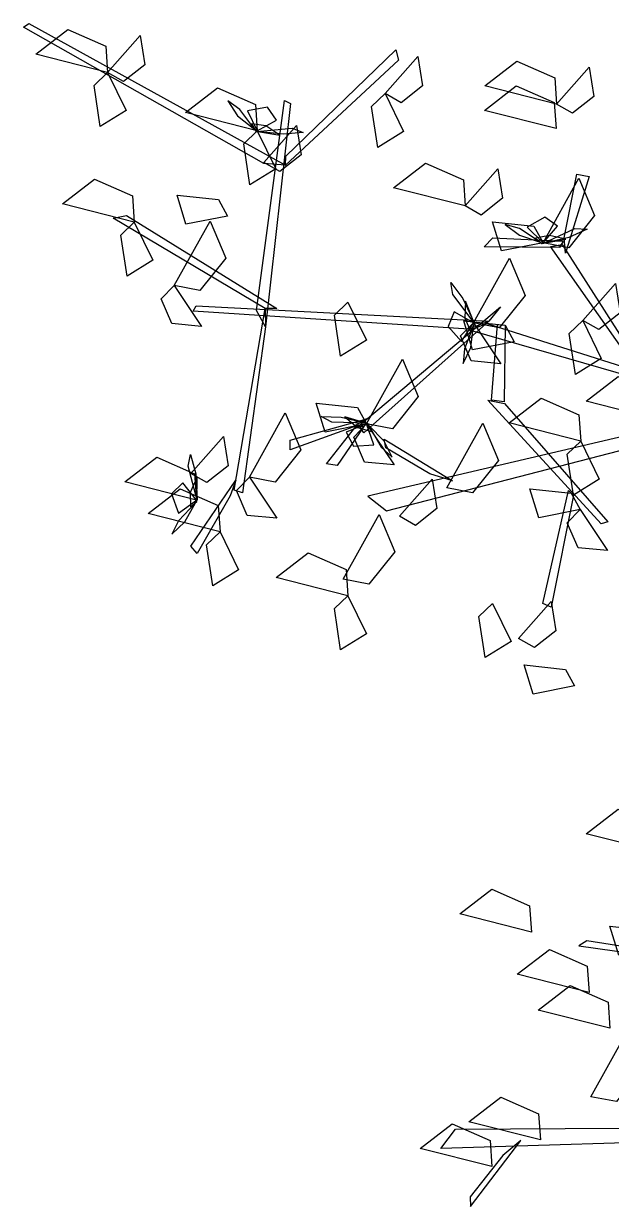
# Model space of a CAD drawing. Extents: x -2.71 to 2.24, y -2.14 to 2.36.
# Drawn here: x -2.714 to -1.021, y -1.588 to 1.821 of the extents above; entities that cross this region are included whole.
import ezdxf

# ---------------------------------------------------------------- set-up
doc = ezdxf.new("R2010")
doc.units = 0
doc.header["$MEASUREMENT"] = 0
doc.layers.get('0').update_dxf_attribs({"linetype": 'CONTINUOUS'})

msp = doc.modelspace()

# ---------------------------------------------------------------- linework, layer by layer
at = {"color": 34, "linetype": 'CONTINUOUS'}
for points in [[(-2.0215, 1.4171, 4.0806), (-2.7138, 1.8104, 4.4937), (-2.6988, 1.8205, 4.5072), (-1.9598, 1.413, 4.0811)], [(-1.9585, 1.4388, 4.1168), (-1.6421, 1.7452, 4.7373), (-1.6343, 1.715, 4.7016), (-1.9598, 1.413, 4.0811)], [(-2.0432, 0.9938, 3.4606), (-1.9629, 1.5994, 4.3307), (-1.9448, 1.5906, 4.3307), (-2.0173, 0.9469, 3.4142)], [(-1.157, 1.2033, 3.1294), (-1.1204, 1.3865, 3.2024), (-1.0849, 1.3804, 3.1651), (-1.1534, 1.1594, 3.1001)], [(-2.0182, 1, 3.3408), (-2.456, 1.2603, 3.8286), (-2.418, 1.2677, 3.8199), (-1.9847, 0.9996, 3.3254)], [(-1.1705, 1.1758, 3.1124), (-1.3872, 1.1771, 3.6935), (-1.3621, 1.2032, 3.6894), (-1.16, 1.194, 3.1282)], [(-0.951, 0.83, 2.4749), (-1.1962, 1.1786, 3.1435), (-1.1629, 1.1843, 3.1238), (-0.9142, 0.795, 2.3978)], [(-1.4311, 0.9398, 3.0113), (-2.2256, 0.9921, 3.4244), (-2.2166, 1.0077, 3.4379), (-1.3738, 0.9629, 3.0118)], [(-2.0173, 0.9469, 3.4142), (-2.0833, 0.4686, 3.9899), (-2.1076, 0.4764, 3.9513), (-2.0182, 1, 3.3408)], [(-1.3738, 0.9629, 3.0118), (-1.7336, 0.641, 3.5875), (-1.7471, 0.6626, 3.5488), (-1.3402, 1.004, 2.9384)], [(-0.9568, 0.801, 2.446), (-1.4297, 0.9369, 3.0165), (-1.3792, 0.9569, 3.0018), (-0.9287, 0.8134, 2.4394)], [(-1.3271, 0.9514, 3.0018), (-1.33, 0.7304, 3.8738), (-1.3664, 0.7354, 3.8122), (-1.3487, 0.9535, 2.9686)], [(-1.3288, 0.7263, 3.8708), (-1.0312, 0.3851, 4.9366), (-1.0506, 0.3795, 4.9366), (-1.3769, 0.7352, 3.8141)], [(-1.766, 0.6573, 3.5422), (-1.9461, 0.592, 3.506), (-1.9461, 0.6201, 3.4558), (-1.7249, 0.6817, 3.5334)], [(-1.7336, 0.66, 3.5468), (-1.811, 0.5469, 4.1801), (-1.8412, 0.5521, 4.1509), (-1.7571, 0.66, 3.5468)], [(-0.8773, 0.6566, 2.3438), (-1.7222, 0.4589, 2.8106), (-1.6683, 0.4168, 2.7637), (-0.8506, 0.6282, 2.3182)], [(-1.5434, 0.5235, 2.7376), (-1.6702, 0.5982, 2.9224), (-1.675, 0.6232, 2.9419), (-1.479, 0.5026, 2.6534)], [(-2.1186, 0.4601, 3.9446), (-2.2137, 0.2938, 3.9084), (-2.2318, 0.3152, 3.8582), (-2.1031, 0.5053, 3.9358)], [(-1.1302, 0.4616, 4.6745), (-1.1947, 0.1386, 5.4345), (-1.2187, 0.1492, 5.3908), (-1.1445, 0.4749, 4.6308)], [(-0.9572, -0.8441, 4.1252), (-1.0915, -0.8227, 4.3282), (-1.1146, -0.8366, 4.3422), (-0.9028, -0.8663, 4.0269)], [(-0.6986, -1.3957, 3.4967), (-1.5117, -1.4213, 4.1474), (-1.4701, -1.3648, 4.1068), (-0.6795, -1.3602, 3.4767)], [(-1.3335, -1.4412, 4.0275), (-1.428, -1.5602, 4.2032), (-1.4269, -1.5877, 4.2148), (-1.2818, -1.3983, 3.9421)]]:
    msp.add_3dface(points, dxfattribs=at)
at = {"color": 72, "linetype": 'CONTINUOUS'}
for points in [[(-2.4719, 1.6798, 4.2046), (-2.6784, 1.7323, 4.163), (-2.5863, 1.8032, 4.1449), (-2.4773, 1.7552, 4.1748)], [(-2.4719, 1.6798, 3.9981), (-2.3779, 1.7863, 3.8957), (-2.3643, 1.7018, 3.9031), (-2.4259, 1.6535, 3.9653)], [(-1.6726, 1.6191, 3.7915), (-1.5786, 1.7256, 3.6892), (-1.565, 1.6411, 3.6965), (-1.6265, 1.5928, 3.7588)], [(-1.1788, 1.5887, 4.2046), (-1.3853, 1.6412, 4.163), (-1.2931, 1.7122, 4.1449), (-1.1841, 1.6642, 4.1748)], [(-2.4719, 1.6798, 3.7915), (-2.4185, 1.5701, 3.7494), (-2.493, 1.524, 3.8992), (-2.511, 1.6424, 3.8762)], [(-1.1788, 1.5887, 4.2046), (-1.0848, 1.6953, 4.1023), (-1.0712, 1.6108, 4.1096), (-1.1328, 1.5625, 4.1719)], [(-1.1803, 1.518, 5.343), (-1.3868, 1.5705, 5.3013), (-1.2947, 1.6414, 5.2833), (-1.1857, 1.5934, 5.3131)], [(-2.0409, 1.5118, 3.9981), (-2.2474, 1.5643, 3.9564), (-2.1552, 1.6353, 3.9383), (-2.0462, 1.5873, 3.9682)], [(-1.6726, 1.6191, 3.9981), (-1.6192, 1.5094, 3.956), (-1.6937, 1.4633, 4.1058), (-1.7117, 1.5817, 4.0827)], [(-2.0409, 1.5118, 3.9981), (-1.9875, 1.4021, 3.956), (-2.062, 1.356, 4.1058), (-2.08, 1.4744, 4.0827)], [(-2.0223, 1.4205, 4.4754), (-1.9283, 1.5271, 4.3731), (-1.9147, 1.4425, 4.3804), (-1.9763, 1.3942, 4.4427)], [(-1.4419, 1.2953, 4.2046), (-1.6484, 1.3478, 4.163), (-1.5562, 1.4187, 4.1449), (-1.4472, 1.3707, 4.1748)], [(-1.4419, 1.2953, 3.7915), (-1.3479, 1.4018, 3.6892), (-1.3343, 1.3173, 3.6965), (-1.3958, 1.269, 3.7588)], [(-2.395, 1.2488, 3.9981), (-2.6015, 1.3013, 3.9564), (-2.5094, 1.3722, 3.9383), (-2.4004, 1.3242, 3.9682)], [(-1.2178, 1.1891, 3.2958), (-1.1142, 1.3753, 3.2541), (-1.0693, 1.268, 3.236), (-1.1436, 1.1749, 3.2659)], [(-2.1265, 1.266, 3.5023), (-2.2462, 1.2425, 3.4602), (-2.2717, 1.3263, 3.61), (-2.1526, 1.3134, 3.587)], [(-2.395, 1.2488, 3.9981), (-2.3416, 1.139, 3.956), (-2.4161, 1.0929, 4.1058), (-2.4341, 1.2113, 4.0827)], [(-2.2803, 1.0657, 3.5023), (-2.1767, 1.2518, 3.4607), (-2.1317, 1.1446, 3.4426), (-2.206, 1.0515, 3.4725)], [(-1.2178, 1.1891, 3.2958), (-1.3376, 1.1656, 3.2537), (-1.3631, 1.2494, 3.4035), (-1.244, 1.2365, 3.3804)], [(-1.4182, 0.9584, 3.5023), (-1.3146, 1.1446, 3.4607), (-1.2696, 1.0373, 3.4426), (-1.3439, 0.9442, 3.4725)], [(-2.2803, 1.0657, 3.5023), (-2.2013, 0.9475, 3.4), (-2.2865, 0.956, 3.4073), (-2.3175, 1.0279, 3.4696)], [(-1.1034, 0.9655, 5.343), (-1.0094, 1.072, 5.2407), (-0.9958, 0.9875, 5.248), (-1.0574, 0.9392, 5.3102)], [(-1.7798, 1.018, 4.2046), (-1.7264, 0.9083, 4.1625), (-1.8009, 0.8622, 4.3123), (-1.8189, 0.9806, 4.2893)], [(-1.4182, 0.9584, 3.5023), (-1.3392, 0.8403, 3.4), (-1.4244, 0.8487, 3.4073), (-1.4554, 0.9206, 3.4696)], [(-1.3009, 0.904, 2.9171), (-1.4207, 0.8805, 2.875), (-1.4462, 0.9643, 3.0248), (-1.3271, 0.9514, 3.0018)], [(-1.1034, 0.9655, 5.343), (-1.05, 0.8557, 5.3009), (-1.1245, 0.8096, 5.4507), (-1.1425, 0.928, 5.4276)], [(-1.7258, 0.667, 3.5023), (-1.6222, 0.8532, 3.4607), (-1.5772, 0.7459, 3.4426), (-1.6515, 0.6528, 3.4725)], [(-0.8874, 0.6801, 3.9981), (-1.0939, 0.7326, 3.9564), (-1.0017, 0.8035, 3.9383), (-0.8927, 0.7555, 3.9682)], [(-1.7258, 0.667, 3.2958), (-1.8455, 0.6434, 3.2537), (-1.871, 0.7272, 3.4035), (-1.752, 0.7143, 3.3804)], [(-1.1091, 0.6174, 4.5668), (-1.3156, 0.6699, 4.5252), (-1.2234, 0.7408, 4.5071), (-1.1144, 0.6928, 4.5369)], [(-2.0637, 0.5132, 3.7089), (-1.9601, 0.6994, 3.6672), (-1.9152, 0.5921, 3.6492), (-1.9894, 0.499, 3.679)], [(-1.7258, 0.667, 3.5023), (-1.6468, 0.5488, 3.4), (-1.732, 0.5573, 3.4073), (-1.763, 0.6292, 3.4696)], [(-1.4951, 0.4828, 4.2459), (-1.3915, 0.669, 4.2043), (-1.3465, 0.5617, 4.1862), (-1.4208, 0.4687, 4.2161)], [(-2.2322, 0.5243, 4.5668), (-2.1382, 0.6308, 4.4645), (-2.1246, 0.5463, 4.4718), (-2.1862, 0.498, 4.5341)], [(-1.1091, 0.6174, 4.5668), (-1.0557, 0.5077, 4.5247), (-1.1302, 0.4616, 4.6745), (-1.1482, 0.58, 4.6515)], [(-2.2161, 0.4474, 4.5668), (-2.4226, 0.4999, 4.5252), (-2.3304, 0.5708, 4.5071), (-2.2214, 0.5228, 4.5369)], [(-2.0637, 0.5132, 3.5023), (-1.9848, 0.395, 3.4), (-2.07, 0.4035, 3.4073), (-2.1009, 0.4754, 3.4696)], [(-2.1482, 0.3563, 3.9981), (-2.3547, 0.4088, 3.9564), (-2.2625, 0.4797, 3.9383), (-2.1535, 0.4317, 3.9682)], [(-1.6312, 0.4009, 4.5668), (-1.5372, 0.5074, 4.4645), (-1.5236, 0.4229, 4.4718), (-1.5852, 0.3746, 4.5341)], [(-1.1106, 0.4201, 3.7089), (-1.2303, 0.3965, 3.6668), (-1.2558, 0.4803, 3.8166), (-1.1368, 0.4674, 3.7935)], [(-1.1106, 0.4201, 4.122), (-1.0316, 0.3019, 4.0197), (-1.1168, 0.3104, 4.027), (-1.1478, 0.3823, 4.0892)], [(-1.7937, 0.2198, 4.8147), (-1.6901, 0.406, 4.773), (-1.6451, 0.2987, 4.755), (-1.7194, 0.2056, 4.7848)], [(-2.1482, 0.3563, 3.9981), (-2.0947, 0.2465, 3.956), (-2.1692, 0.2005, 4.1058), (-2.1872, 0.3189, 4.0827)], [(-1.7798, 0.1721, 4.6177), (-1.9863, 0.2246, 4.5761), (-1.8942, 0.2955, 4.558), (-1.7852, 0.2476, 4.5879)], [(-1.7798, 0.1721, 4.2046), (-1.7264, 0.0624, 4.1625), (-1.8009, 0.0163, 4.3123), (-1.8189, 0.1347, 4.2893)], [(-1.3632, 0.1494, 5.1364), (-1.3098, 0.0396, 5.0943), (-1.3843, -0.0065, 5.2441), (-1.4023, 0.1119, 5.2211)], [(-1.2881, 0.0487, 4.7417), (-1.1941, 0.1552, 4.6394), (-1.1805, 0.0707, 4.6467), (-1.242, 0.0224, 4.7089)], [(-1.1268, -0.0879, 3.5023), (-1.2465, -0.1114, 3.4602), (-1.272, -0.0276, 3.61), (-1.1529, -0.0405, 3.587)], [(-0.8874, -0.5665, 4.9482), (-1.0939, -0.514, 4.9066), (-1.0017, -0.4431, 4.8885), (-0.8927, -0.4911, 4.9184)], [(-1.2513, -0.7975, 4.5668), (-1.4578, -0.745, 4.5252), (-1.3656, -0.6741, 4.5071), (-1.2566, -0.7221, 4.5369)], [(-0.8799, -0.8407, 3.7089), (-0.9996, -0.8643, 3.6668), (-1.0251, -0.7805, 3.8166), (-0.9061, -0.7934, 3.7935)], [(-1.0853, -0.9712, 4.8243), (-1.2918, -0.9187, 4.7826), (-1.1996, -0.8478, 4.7646), (-1.0906, -0.8958, 4.7944)], [(-1.025, -1.0745, 3.7915), (-1.2315, -1.022, 3.7499), (-1.1393, -0.9511, 3.7318), (-1.0303, -0.9991, 3.7616)], [(-1.0802, -1.2718, 3.2958), (-0.9766, -1.0856, 3.2541), (-0.9317, -1.1928, 3.236), (-1.0059, -1.2859, 3.2659)], [(-1.2254, -1.3963, 3.9981), (-1.4319, -1.3438, 3.9564), (-1.3397, -1.2729, 3.9383), (-1.2307, -1.3208, 3.9682)], [(-1.365, -1.4732, 3.9981), (-1.5715, -1.4207, 3.9564), (-1.4793, -1.3498, 3.9383), (-1.3703, -1.3978, 3.9682)]]:
    msp.add_3dface(points, dxfattribs=at)
at = {"color": 210, "linetype": 'CONTINUOUS'}
for points in [[(-2.0478, 1.5158, 3.9929), (-2.0911, 1.5731, 3.9721), (-2.1257, 1.5979, 4.0423), (-2.0975, 1.555, 4.0796)], [(-2.0409, 1.5118, 3.9981), (-1.9852, 1.5427, 3.9128), (-2.0115, 1.5797, 3.8662), (-2.069, 1.5689, 3.9186)], [(-2.0448, 1.5109, 4.0043), (-1.9756, 1.4992, 4.1065), (-2.0163, 1.5257, 4.2037), (-2.0572, 1.5315, 4.1339)], [(-2.0418, 1.5096, 4.0044), (-1.9407, 1.5197, 3.9563), (-1.9082, 1.5069, 4.037), (-1.9656, 1.5016, 4.0614)], [(-1.2178, 1.1891, 3.2958), (-1.1757, 1.2368, 3.2105), (-1.2128, 1.2628, 3.164), (-1.2634, 1.2336, 3.2163)], [(-1.2257, 1.1906, 3.2906), (-1.2856, 1.2301, 3.2698), (-1.3265, 1.242, 3.34), (-1.2856, 1.2109, 3.3773)], [(-1.2179, 1.1867, 3.3021), (-1.126, 1.23, 3.254), (-1.0911, 1.2287, 3.3347), (-1.1434, 1.2046, 3.3591)], [(-1.2212, 1.187, 3.302), (-1.152, 1.199, 3.4042), (-1.1993, 1.2104, 3.5014), (-1.2398, 1.2022, 3.4316)], [(-1.4158, 0.9588, 3.5087), (-1.4771, 1.0399, 3.4606), (-1.483, 1.0743, 3.5413), (-1.4487, 1.0281, 3.5656)], [(-1.4182, 0.9584, 3.5023), (-1.4735, 0.9899, 3.417), (-1.4914, 0.9482, 3.3705), (-1.4523, 0.9047, 3.4228)], [(-1.4154, 0.9555, 3.5086), (-1.4414, 1.0207, 3.6107), (-1.4428, 0.9722, 3.7079), (-1.4265, 0.9342, 3.6382)], [(-1.418, 0.9504, 3.4971), (-1.4443, 0.8836, 3.4763), (-1.4476, 0.8412, 3.5466), (-1.4255, 0.8876, 3.5839)], [(-1.7246, 0.6691, 3.5087), (-1.8262, 0.6717, 3.4606), (-1.8568, 0.6885, 3.5413), (-1.7992, 0.6866, 3.5656)], [(-1.7218, 0.6674, 3.5086), (-1.789, 0.6877, 3.6107), (-1.7519, 0.6563, 3.7079), (-1.7121, 0.6454, 3.6382)], [(-1.7258, 0.667, 3.5023), (-1.7849, 0.6433, 3.417), (-1.7634, 0.6034, 3.3705), (-1.705, 0.6068, 3.4228)], [(-1.7194, 0.6621, 3.4971), (-1.6836, 0.5999, 3.4763), (-1.6524, 0.5709, 3.5466), (-1.675, 0.6171, 3.5839)], [(-2.2137, 0.4469, 4.5732), (-2.2402, 0.545, 4.525), (-2.2329, 0.5791, 4.6057), (-2.2183, 0.5234, 4.6301)], [(-2.2145, 0.4437, 4.5731), (-2.2143, 0.5139, 4.6752), (-2.2338, 0.4694, 4.7724), (-2.2328, 0.4281, 4.7026)], [(-2.2161, 0.4474, 4.5668), (-2.2557, 0.4973, 4.4815), (-2.2878, 0.4653, 4.435), (-2.2678, 0.4103, 4.4873)], [(-2.2189, 0.4399, 4.5616), (-2.2682, 0.3878, 4.5408), (-2.2871, 0.3496, 4.6111), (-2.2493, 0.3845, 4.6483)]]:
    msp.add_3dface(points, dxfattribs=at)

doc.saveas('drawing.dxf')
